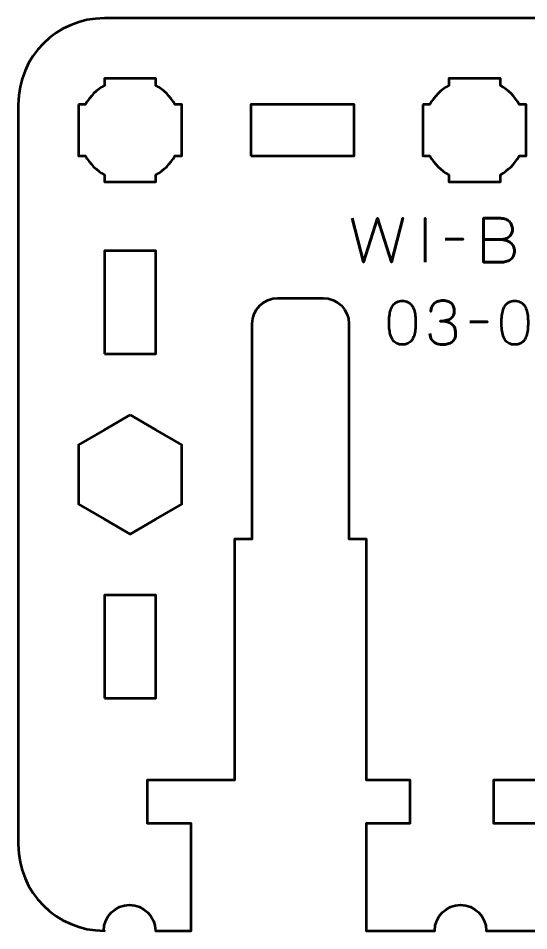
# Model space of a CAD drawing. Header units: centimetres. Extents: x -13.15 to -7.85, y -17.5 to -12.2.
# Drawn here: x -13.15 to -10.19, y -17.5 to -12.2 of the extents above; entities that cross this region are included whole.
import ezdxf

# ---------------------------------------------------------------- set-up
doc = ezdxf.new("R2010")
doc.units = ezdxf.units.CM
doc.header["$MEASUREMENT"] = 0
doc.layers.add('Layer 1', color=7, linetype='Continuous')

msp = doc.modelspace()

# ---------------------------------------------------------------- linework, layer by layer
at = {"layer": 'Layer 1', "lineweight": 53}
for points in [[(-11.8, -13), (-11.2, -13), (-11.2, -12.7), (-11.8, -12.7), (-11.8, -13)], [(-12.65, -14.15), (-12.35, -14.15), (-12.35, -13.55), (-12.65, -13.55), (-12.65, -14.15)], [(-12.65, -16.15), (-12.35, -16.15), (-12.35, -15.55), (-12.65, -15.55), (-12.65, -16.15)]]:
    msp.add_lwpolyline(points, close=True, dxfattribs=at)
for points, knots in [([(-9.117, -17.5), (-9.117, -17.5), (-9.117, -16.87699), (-9.117, -16.87699), (-9.117, -16.87699), (-9.117, -16.87699), (-8.863, -16.87699), (-8.863, -16.87699), (-8.863, -16.87699), (-8.863, -16.87699), (-8.863, -16.62299), (-8.863, -16.62299), (-8.863, -16.62299), (-8.863, -16.62299), (-9.117, -16.62299), (-9.117, -16.62299), (-9.117, -16.62299), (-9.117, -16.62299), (-9.117, -15.22299), (-9.117, -15.22299), (-9.117, -15.22299), (-9.117, -15.22299), (-9.217, -15.22302), (-9.217, -15.22302), (-9.217, -15.22302), (-9.217, -15.22302), (-9.217, -14.24998), (-9.217, -14.24998), (-9.217, -14.24998), (-9.217, -14.24998), (-9.217, -13.97501), (-9.217, -13.97501), (-9.217, -13.97501), (-9.217, -13.89218), (-9.28417, -13.82501), (-9.36701, -13.82501), (-9.36701, -13.82501), (-9.36701, -13.82501), (-9.62901, -13.825), (-9.62901, -13.825), (-9.62901, -13.825), (-9.71183, -13.825), (-9.779, -13.89217), (-9.779, -13.975), (-9.779, -13.975), (-9.779, -13.975), (-9.779, -14.24998), (-9.779, -14.24998), (-9.779, -14.24998), (-9.779, -14.24998), (-9.779, -15.22302), (-9.779, -15.22302), (-9.779, -15.22302), (-9.779, -15.22302), (-9.879, -15.22299), (-9.879, -15.22299), (-9.879, -15.22299), (-9.879, -15.22299), (-9.879, -16.62299), (-9.879, -16.62299), (-9.879, -16.62299), (-9.879, -16.62299), (-10.387, -16.62299), (-10.387, -16.62299), (-10.387, -16.62299), (-10.387, -16.62299), (-10.387, -16.87699), (-10.387, -16.87699), (-10.387, -16.87699), (-10.387, -16.87699), (-10.133, -16.87699), (-10.133, -16.87699), (-10.133, -16.87699), (-10.133, -16.87699), (-10.133, -17.5), (-10.133, -17.5), (-10.133, -17.5), (-10.133, -17.5), (-10.4315, -17.5), (-10.4315, -17.5), (-10.4315, -17.5), (-10.4315, -17.41717), (-10.49867, -17.35), (-10.5815, -17.35), (-10.5815, -17.35), (-10.66433, -17.35), (-10.7315, -17.41717), (-10.7315, -17.5), (-10.7315, -17.5), (-10.7315, -17.5), (-11.1295, -17.5), (-11.1295, -17.5), (-11.1295, -17.5), (-11.1295, -17.5), (-11.1295, -16.87699), (-11.1295, -16.87699), (-11.1295, -16.87699), (-11.1295, -16.87699), (-10.8755, -16.87699), (-10.8755, -16.87699), (-10.8755, -16.87699), (-10.8755, -16.87699), (-10.8755, -16.62299), (-10.8755, -16.62299), (-10.8755, -16.62299), (-10.8755, -16.62299), (-11.1295, -16.62299), (-11.1295, -16.62299), (-11.1295, -16.62299), (-11.1295, -16.62299), (-11.1295, -15.22299), (-11.1295, -15.22299), (-11.1295, -15.22299), (-11.1295, -15.22299), (-11.2295, -15.22302), (-11.2295, -15.22302), (-11.2295, -15.22302), (-11.2295, -15.22302), (-11.2295, -14.24998), (-11.2295, -14.24998), (-11.2295, -14.24998), (-11.2295, -14.24998), (-11.2295, -13.97501), (-11.2295, -13.97501), (-11.2295, -13.97501), (-11.2295, -13.89218), (-11.29667, -13.82501), (-11.37951, -13.82501), (-11.37951, -13.82501), (-11.37951, -13.82501), (-11.64151, -13.825), (-11.64151, -13.825), (-11.64151, -13.825), (-11.72433, -13.825), (-11.7915, -13.89217), (-11.7915, -13.975), (-11.7915, -13.975), (-11.7915, -13.975), (-11.7915, -14.24998), (-11.7915, -14.24998), (-11.7915, -14.24998), (-11.7915, -14.24998), (-11.7915, -15.22302), (-11.7915, -15.22302), (-11.7915, -15.22302), (-11.7915, -15.22302), (-11.8915, -15.22299), (-11.8915, -15.22299), (-11.8915, -15.22299), (-11.8915, -15.22299), (-11.8915, -16.62299), (-11.8915, -16.62299), (-11.8915, -16.62299), (-11.8915, -16.62299), (-12.3995, -16.62299), (-12.3995, -16.62299), (-12.3995, -16.62299), (-12.3995, -16.62299), (-12.3995, -16.87699), (-12.3995, -16.87699), (-12.3995, -16.87699), (-12.3995, -16.87699), (-12.1455, -16.87699), (-12.1455, -16.87699), (-12.1455, -16.87699), (-12.1455, -16.87699), (-12.1455, -17.5), (-12.1455, -17.5), (-12.1455, -17.5), (-12.1455, -17.5), (-12.35365, -17.5), (-12.35365, -17.5), (-12.35365, -17.5), (-12.35365, -17.41717), (-12.42082, -17.35), (-12.50365, -17.35), (-12.50365, -17.35), (-12.58648, -17.35), (-12.65365, -17.41717), (-12.65365, -17.5), (-12.65365, -17.5), (-12.65365, -17.5), (-12.65, -17.5), (-12.65, -17.5), (-12.65, -17.5), (-12.92609, -17.5), (-13.15, -17.27609), (-13.15, -17), (-13.15, -17), (-13.15, -17), (-13.15, -12.7), (-13.15, -12.7), (-13.15, -12.7), (-13.15, -12.42391), (-12.92609, -12.2), (-12.65, -12.2), (-12.65, -12.2), (-12.65, -12.2), (-8.35, -12.2), (-8.35, -12.2), (-8.35, -12.2), (-8.07391, -12.2), (-7.85, -12.42391), (-7.85, -12.7), (-7.85, -12.7), (-7.85, -12.7), (-7.85, -17), (-7.85, -17), (-7.85, -17), (-7.85, -17.27609), (-8.07391, -17.5), (-8.35, -17.5), (-8.35, -17.5), (-8.35, -17.5), (-9.117, -17.5), (-9.117, -17.5)], [0, 0, 0, 0, 0.0185185, 0.0185185, 0.0185185, 0.0185185, 0.037037, 0.037037, 0.037037, 0.037037, 0.0555556, 0.0555556, 0.0555556, 0.0555556, 0.0740741, 0.0740741, 0.0740741, 0.0740741, 0.0925926, 0.0925926, 0.0925926, 0.0925926, 0.1111111, 0.1111111, 0.1111111, 0.1111111, 0.1296296, 0.1296296, 0.1296296, 0.1296296, 0.1481481, 0.1481481, 0.1481481, 0.1481481, 0.1666667, 0.1666667, 0.1666667, 0.1666667, 0.1851852, 0.1851852, 0.1851852, 0.1851852, 0.2037037, 0.2037037, 0.2037037, 0.2037037, 0.2222222, 0.2222222, 0.2222222, 0.2222222, 0.2407407, 0.2407407, 0.2407407, 0.2407407, 0.2592593, 0.2592593, 0.2592593, 0.2592593, 0.2777778, 0.2777778, 0.2777778, 0.2777778, 0.2962963, 0.2962963, 0.2962963, 0.2962963, 0.3148148, 0.3148148, 0.3148148, 0.3148148, 0.3333333, 0.3333333, 0.3333333, 0.3333333, 0.3518519, 0.3518519, 0.3518519, 0.3518519, 0.3703704, 0.3703704, 0.3703704, 0.3703704, 0.3888889, 0.3888889, 0.3888889, 0.3888889, 0.4074074, 0.4074074, 0.4074074, 0.4074074, 0.4259259, 0.4259259, 0.4259259, 0.4259259, 0.4444444, 0.4444444, 0.4444444, 0.4444444, 0.462963, 0.462963, 0.462963, 0.462963, 0.4814815, 0.4814815, 0.4814815, 0.4814815, 0.5, 0.5, 0.5, 0.5, 0.5185185, 0.5185185, 0.5185185, 0.5185185, 0.537037, 0.537037, 0.537037, 0.537037, 0.5555556, 0.5555556, 0.5555556, 0.5555556, 0.5740741, 0.5740741, 0.5740741, 0.5740741, 0.5925926, 0.5925926, 0.5925926, 0.5925926, 0.6111111, 0.6111111, 0.6111111, 0.6111111, 0.6296296, 0.6296296, 0.6296296, 0.6296296, 0.6481481, 0.6481481, 0.6481481, 0.6481481, 0.6666667, 0.6666667, 0.6666667, 0.6666667, 0.6851852, 0.6851852, 0.6851852, 0.6851852, 0.7037037, 0.7037037, 0.7037037, 0.7037037, 0.7222222, 0.7222222, 0.7222222, 0.7222222, 0.7407407, 0.7407407, 0.7407407, 0.7407407, 0.7592593, 0.7592593, 0.7592593, 0.7592593, 0.7777778, 0.7777778, 0.7777778, 0.7777778, 0.7962963, 0.7962963, 0.7962963, 0.7962963, 0.8148148, 0.8148148, 0.8148148, 0.8148148, 0.8333333, 0.8333333, 0.8333333, 0.8333333, 0.8518519, 0.8518519, 0.8518519, 0.8518519, 0.8703704, 0.8703704, 0.8703704, 0.8703704, 0.8888889, 0.8888889, 0.8888889, 0.8888889, 0.9074074, 0.9074074, 0.9074074, 0.9074074, 0.9259259, 0.9259259, 0.9259259, 0.9259259, 0.9444444, 0.9444444, 0.9444444, 0.9444444, 0.962963, 0.962963, 0.962963, 0.962963, 0.9814815, 0.9814815, 0.9814815, 0.9814815, 1, 1, 1, 1]), ([(-12.8, -12.7), (-12.8, -12.7), (-12.75985, -12.7), (-12.75985, -12.7), (-12.75985, -12.7), (-12.7335, -12.65447), (-12.69553, -12.6165), (-12.65, -12.59015), (-12.65, -12.59015), (-12.65, -12.59015), (-12.65, -12.55), (-12.65, -12.55), (-12.65, -12.55), (-12.65, -12.55), (-12.5, -12.55), (-12.5, -12.55), (-12.5, -12.55), (-12.5, -12.55), (-12.35, -12.55), (-12.35, -12.55), (-12.35, -12.55), (-12.35, -12.55), (-12.35, -12.59015), (-12.35, -12.59015), (-12.35, -12.59015), (-12.30447, -12.6165), (-12.2665, -12.65447), (-12.24015, -12.7), (-12.24015, -12.7), (-12.24015, -12.7), (-12.2, -12.7), (-12.2, -12.7), (-12.2, -12.7), (-12.2, -12.7), (-12.2, -12.85), (-12.2, -12.85), (-12.2, -12.85), (-12.2, -12.85), (-12.2, -13), (-12.2, -13), (-12.2, -13), (-12.2, -13), (-12.24015, -13), (-12.24015, -13), (-12.24015, -13), (-12.2665, -13.04553), (-12.30447, -13.0835), (-12.35, -13.10985), (-12.35, -13.10985), (-12.35, -13.10985), (-12.35, -13.15), (-12.35, -13.15), (-12.35, -13.15), (-12.35, -13.15), (-12.5, -13.15), (-12.5, -13.15), (-12.5, -13.15), (-12.5, -13.15), (-12.65, -13.15), (-12.65, -13.15), (-12.65, -13.15), (-12.65, -13.15), (-12.65, -13.10985), (-12.65, -13.10985), (-12.65, -13.10985), (-12.69553, -13.0835), (-12.7335, -13.04553), (-12.75985, -13), (-12.75985, -13), (-12.75985, -13), (-12.8, -13), (-12.8, -13), (-12.8, -13), (-12.8, -13), (-12.8, -12.85), (-12.8, -12.85), (-12.8, -12.85), (-12.8, -12.85), (-12.8, -12.7), (-12.8, -12.7)], [0, 0, 0, 0, 0.05, 0.05, 0.05, 0.05, 0.1, 0.1, 0.1, 0.1, 0.15, 0.15, 0.15, 0.15, 0.2, 0.2, 0.2, 0.2, 0.25, 0.25, 0.25, 0.25, 0.3, 0.3, 0.3, 0.3, 0.35, 0.35, 0.35, 0.35, 0.4, 0.4, 0.4, 0.4, 0.45, 0.45, 0.45, 0.45, 0.5, 0.5, 0.5, 0.5, 0.55, 0.55, 0.55, 0.55, 0.6, 0.6, 0.6, 0.6, 0.65, 0.65, 0.65, 0.65, 0.7, 0.7, 0.7, 0.7, 0.75, 0.75, 0.75, 0.75, 0.8, 0.8, 0.8, 0.8, 0.85, 0.85, 0.85, 0.85, 0.9, 0.9, 0.9, 0.9, 0.95, 0.95, 0.95, 0.95, 1, 1, 1, 1]), ([(-10.8, -12.7), (-10.8, -12.7), (-10.75985, -12.7), (-10.75985, -12.7), (-10.75985, -12.7), (-10.7335, -12.65447), (-10.69553, -12.6165), (-10.65, -12.59015), (-10.65, -12.59015), (-10.65, -12.59015), (-10.65, -12.55), (-10.65, -12.55), (-10.65, -12.55), (-10.65, -12.55), (-10.5, -12.55), (-10.5, -12.55), (-10.5, -12.55), (-10.5, -12.55), (-10.35, -12.55), (-10.35, -12.55), (-10.35, -12.55), (-10.35, -12.55), (-10.35, -12.59015), (-10.35, -12.59015), (-10.35, -12.59015), (-10.30447, -12.6165), (-10.2665, -12.65447), (-10.24015, -12.7), (-10.24015, -12.7), (-10.24015, -12.7), (-10.2, -12.7), (-10.2, -12.7), (-10.2, -12.7), (-10.2, -12.7), (-10.2, -12.85), (-10.2, -12.85), (-10.2, -12.85), (-10.2, -12.85), (-10.2, -13), (-10.2, -13), (-10.2, -13), (-10.2, -13), (-10.24015, -13), (-10.24015, -13), (-10.24015, -13), (-10.2665, -13.04553), (-10.30447, -13.0835), (-10.35, -13.10985), (-10.35, -13.10985), (-10.35, -13.10985), (-10.35, -13.15), (-10.35, -13.15), (-10.35, -13.15), (-10.35, -13.15), (-10.5, -13.15), (-10.5, -13.15), (-10.5, -13.15), (-10.5, -13.15), (-10.65, -13.15), (-10.65, -13.15), (-10.65, -13.15), (-10.65, -13.15), (-10.65, -13.10985), (-10.65, -13.10985), (-10.65, -13.10985), (-10.69553, -13.0835), (-10.7335, -13.04553), (-10.75985, -13), (-10.75985, -13), (-10.75985, -13), (-10.8, -13), (-10.8, -13), (-10.8, -13), (-10.8, -13), (-10.8, -12.85), (-10.8, -12.85), (-10.8, -12.85), (-10.8, -12.85), (-10.8, -12.7), (-10.8, -12.7)], [0, 0, 0, 0, 0.05, 0.05, 0.05, 0.05, 0.1, 0.1, 0.1, 0.1, 0.15, 0.15, 0.15, 0.15, 0.2, 0.2, 0.2, 0.2, 0.25, 0.25, 0.25, 0.25, 0.3, 0.3, 0.3, 0.3, 0.35, 0.35, 0.35, 0.35, 0.4, 0.4, 0.4, 0.4, 0.45, 0.45, 0.45, 0.45, 0.5, 0.5, 0.5, 0.5, 0.55, 0.55, 0.55, 0.55, 0.6, 0.6, 0.6, 0.6, 0.65, 0.65, 0.65, 0.65, 0.7, 0.7, 0.7, 0.7, 0.75, 0.75, 0.75, 0.75, 0.8, 0.8, 0.8, 0.8, 0.85, 0.85, 0.85, 0.85, 0.9, 0.9, 0.9, 0.9, 0.95, 0.95, 0.95, 0.95, 1, 1, 1, 1]), ([(-12.5, -14.50359), (-12.5, -14.50359), (-12.35, -14.59019), (-12.35, -14.59019), (-12.35, -14.59019), (-12.35, -14.59019), (-12.2, -14.67679), (-12.2, -14.67679), (-12.2, -14.67679), (-12.2, -14.67679), (-12.2, -14.85), (-12.2, -14.85), (-12.2, -14.85), (-12.2, -14.85), (-12.2, -15.02321), (-12.2, -15.02321), (-12.2, -15.02321), (-12.2, -15.02321), (-12.35, -15.10981), (-12.35, -15.10981), (-12.35, -15.10981), (-12.35, -15.10981), (-12.5, -15.19641), (-12.5, -15.19641), (-12.5, -15.19641), (-12.5, -15.19641), (-12.65, -15.10981), (-12.65, -15.10981), (-12.65, -15.10981), (-12.65, -15.10981), (-12.8, -15.02321), (-12.8, -15.02321), (-12.8, -15.02321), (-12.8, -15.02321), (-12.8, -14.85), (-12.8, -14.85), (-12.8, -14.85), (-12.8, -14.85), (-12.8, -14.67679), (-12.8, -14.67679), (-12.8, -14.67679), (-12.8, -14.67679), (-12.65, -14.59019), (-12.65, -14.59019), (-12.65, -14.59019), (-12.65, -14.59019), (-12.5, -14.50359), (-12.5, -14.50359)], [0, 0, 0, 0, 0.0833333, 0.0833333, 0.0833333, 0.0833333, 0.1666667, 0.1666667, 0.1666667, 0.1666667, 0.25, 0.25, 0.25, 0.25, 0.3333333, 0.3333333, 0.3333333, 0.3333333, 0.4166667, 0.4166667, 0.4166667, 0.4166667, 0.5, 0.5, 0.5, 0.5, 0.5833333, 0.5833333, 0.5833333, 0.5833333, 0.6666667, 0.6666667, 0.6666667, 0.6666667, 0.75, 0.75, 0.75, 0.75, 0.8333333, 0.8333333, 0.8333333, 0.8333333, 0.9166667, 0.9166667, 0.9166667, 0.9166667, 1, 1, 1, 1])]:
    msp.add_open_spline(points, degree=3, knots=knots, dxfattribs=at)
at = {"layer": 'Layer 1', "color": 5, "lineweight": 53}
for points, knots in [([(-11.21146, -13.36188), (-11.21146, -13.36188), (-11.14443, -13.61623), (-11.14443, -13.61623), (-11.14443, -13.61623), (-11.14443, -13.61623), (-11.06364, -13.36188), (-11.06364, -13.36188), (-11.06364, -13.36188), (-11.06364, -13.36188), (-10.98286, -13.61623), (-10.98286, -13.61623), (-10.98286, -13.61623), (-10.98286, -13.61623), (-10.91583, -13.36188), (-10.91583, -13.36188), (-10.91583, -13.36188), (-10.91583, -13.36188), (-10.98286, -13.61623), (-10.98286, -13.61623), (-10.98286, -13.61623), (-10.98286, -13.61623), (-11.06364, -13.36188), (-11.06364, -13.36188), (-11.06364, -13.36188), (-11.06364, -13.36188), (-11.14443, -13.61623), (-11.14443, -13.61623), (-11.14443, -13.61623), (-11.14443, -13.61623), (-11.21146, -13.36188), (-11.21146, -13.36188)], [0, 0, 0, 0, 0.125, 0.125, 0.125, 0.125, 0.25, 0.25, 0.25, 0.25, 0.375, 0.375, 0.375, 0.375, 0.5, 0.5, 0.5, 0.5, 0.625, 0.625, 0.625, 0.625, 0.75, 0.75, 0.75, 0.75, 0.875, 0.875, 0.875, 0.875, 1, 1, 1, 1]), ([(-10.78707, -13.61623), (-10.78707, -13.61623), (-10.78707, -13.36188), (-10.78707, -13.36188), (-10.78707, -13.36188), (-10.78707, -13.36188), (-10.78707, -13.61623), (-10.78707, -13.61623)], [0, 0, 0, 0, 0.5, 0.5, 0.5, 0.5, 1, 1, 1, 1]), ([(-10.44804, -13.48535), (-10.44804, -13.48535), (-10.35032, -13.48535), (-10.35032, -13.48535), (-10.35032, -13.48535), (-10.33762, -13.48529), (-10.3268, -13.48353), (-10.31769, -13.48006), (-10.31769, -13.48006), (-10.30863, -13.47665), (-10.30128, -13.472), (-10.29558, -13.46618), (-10.29558, -13.46618), (-10.28988, -13.46036), (-10.28576, -13.45377), (-10.28317, -13.44648), (-10.28317, -13.44648), (-10.28065, -13.43925), (-10.27947, -13.43173), (-10.27976, -13.42396), (-10.27976, -13.42396), (-10.28012, -13.4162), (-10.28176, -13.40868), (-10.2847, -13.40133), (-10.2847, -13.40133), (-10.28758, -13.39398), (-10.29193, -13.38733), (-10.29764, -13.3814), (-10.29764, -13.3814), (-10.30334, -13.37546), (-10.31046, -13.37075), (-10.3191, -13.36728), (-10.3191, -13.36728), (-10.32774, -13.36376), (-10.33791, -13.36193), (-10.34961, -13.36188), (-10.34961, -13.36188), (-10.34961, -13.36188), (-10.44804, -13.36188), (-10.44804, -13.36188), (-10.44804, -13.36188), (-10.44804, -13.36188), (-10.44804, -13.61623), (-10.44804, -13.61623), (-10.44804, -13.61623), (-10.44804, -13.61623), (-10.33974, -13.61623), (-10.33974, -13.61623), (-10.33974, -13.61623), (-10.32962, -13.61623), (-10.32022, -13.61476), (-10.31151, -13.61188), (-10.31151, -13.61188), (-10.30281, -13.60894), (-10.29523, -13.60476), (-10.28864, -13.59918), (-10.28864, -13.59918), (-10.28212, -13.59365), (-10.277, -13.58695), (-10.27335, -13.57901), (-10.27335, -13.57901), (-10.26971, -13.57107), (-10.26783, -13.56208), (-10.26777, -13.55202), (-10.26777, -13.55202), (-10.268, -13.54191), (-10.27012, -13.5328), (-10.27418, -13.52462), (-10.27418, -13.52462), (-10.27823, -13.51645), (-10.28388, -13.50946), (-10.29117, -13.50358), (-10.29117, -13.50358), (-10.29846, -13.49775), (-10.30716, -13.49323), (-10.31716, -13.49011), (-10.31716, -13.49011), (-10.32715, -13.48699), (-10.33821, -13.48541), (-10.35032, -13.48535), (-10.35032, -13.48535), (-10.33821, -13.48541), (-10.32715, -13.48699), (-10.31716, -13.49011), (-10.31716, -13.49011), (-10.30716, -13.49323), (-10.29846, -13.49775), (-10.29117, -13.50358), (-10.29117, -13.50358), (-10.28388, -13.50946), (-10.27823, -13.51645), (-10.27418, -13.52462), (-10.27418, -13.52462), (-10.27012, -13.5328), (-10.268, -13.54191), (-10.26777, -13.55202), (-10.26777, -13.55202), (-10.26783, -13.56208), (-10.26971, -13.57107), (-10.27335, -13.57901), (-10.27335, -13.57901), (-10.277, -13.58695), (-10.28212, -13.59365), (-10.28864, -13.59918), (-10.28864, -13.59918), (-10.29523, -13.60476), (-10.30281, -13.60894), (-10.31151, -13.61188), (-10.31151, -13.61188), (-10.32022, -13.61476), (-10.32962, -13.61623), (-10.33974, -13.61623), (-10.33974, -13.61623), (-10.33974, -13.61623), (-10.44804, -13.61623), (-10.44804, -13.61623), (-10.44804, -13.61623), (-10.44804, -13.61623), (-10.44804, -13.36188), (-10.44804, -13.36188), (-10.44804, -13.36188), (-10.44804, -13.36188), (-10.34961, -13.36188), (-10.34961, -13.36188), (-10.34961, -13.36188), (-10.33791, -13.36193), (-10.32774, -13.36376), (-10.3191, -13.36728), (-10.3191, -13.36728), (-10.31046, -13.37075), (-10.30334, -13.37546), (-10.29764, -13.3814), (-10.29764, -13.3814), (-10.29193, -13.38733), (-10.28758, -13.39398), (-10.2847, -13.40133), (-10.2847, -13.40133), (-10.28176, -13.40868), (-10.28012, -13.4162), (-10.27976, -13.42396), (-10.27976, -13.42396), (-10.27947, -13.43173), (-10.28065, -13.43925), (-10.28317, -13.44648), (-10.28317, -13.44648), (-10.28576, -13.45377), (-10.28988, -13.46036), (-10.29558, -13.46618), (-10.29558, -13.46618), (-10.30128, -13.472), (-10.30863, -13.47665), (-10.31769, -13.48006), (-10.31769, -13.48006), (-10.3268, -13.48353), (-10.33762, -13.48529), (-10.35032, -13.48535), (-10.35032, -13.48535), (-10.35032, -13.48535), (-10.44804, -13.48535), (-10.44804, -13.48535)], [0, 0, 0, 0, 0.025, 0.025, 0.025, 0.025, 0.05, 0.05, 0.05, 0.05, 0.075, 0.075, 0.075, 0.075, 0.1, 0.1, 0.1, 0.1, 0.125, 0.125, 0.125, 0.125, 0.15, 0.15, 0.15, 0.15, 0.175, 0.175, 0.175, 0.175, 0.2, 0.2, 0.2, 0.2, 0.225, 0.225, 0.225, 0.225, 0.25, 0.25, 0.25, 0.25, 0.275, 0.275, 0.275, 0.275, 0.3, 0.3, 0.3, 0.3, 0.325, 0.325, 0.325, 0.325, 0.35, 0.35, 0.35, 0.35, 0.375, 0.375, 0.375, 0.375, 0.4, 0.4, 0.4, 0.4, 0.425, 0.425, 0.425, 0.425, 0.45, 0.45, 0.45, 0.45, 0.475, 0.475, 0.475, 0.475, 0.5, 0.5, 0.5, 0.5, 0.525, 0.525, 0.525, 0.525, 0.55, 0.55, 0.55, 0.55, 0.575, 0.575, 0.575, 0.575, 0.6, 0.6, 0.6, 0.6, 0.625, 0.625, 0.625, 0.625, 0.65, 0.65, 0.65, 0.65, 0.675, 0.675, 0.675, 0.675, 0.7, 0.7, 0.7, 0.7, 0.725, 0.725, 0.725, 0.725, 0.75, 0.75, 0.75, 0.75, 0.775, 0.775, 0.775, 0.775, 0.8, 0.8, 0.8, 0.8, 0.825, 0.825, 0.825, 0.825, 0.85, 0.85, 0.85, 0.85, 0.875, 0.875, 0.875, 0.875, 0.9, 0.9, 0.9, 0.9, 0.925, 0.925, 0.925, 0.925, 0.95, 0.95, 0.95, 0.95, 0.975, 0.975, 0.975, 0.975, 1, 1, 1, 1]), ([(-10.66959, -13.48323), (-10.66959, -13.48323), (-10.56693, -13.48323), (-10.56693, -13.48323), (-10.56693, -13.48323), (-10.56693, -13.48323), (-10.66959, -13.48323), (-10.66959, -13.48323)], [0, 0, 0, 0, 0.5, 0.5, 0.5, 0.5, 1, 1, 1, 1]), ([(-10.91918, -14.09565), (-10.90684, -14.09559), (-10.89619, -14.09342), (-10.88732, -14.08918), (-10.88732, -14.08918), (-10.8785, -14.08495), (-10.87115, -14.07889), (-10.86527, -14.07119), (-10.86527, -14.07119), (-10.85945, -14.06343), (-10.85486, -14.05426), (-10.85145, -14.04367), (-10.85145, -14.04367), (-10.8481, -14.03309), (-10.84569, -14.02151), (-10.84434, -14.00881), (-10.84434, -14.00881), (-10.84292, -13.99611), (-10.84222, -13.98276), (-10.84228, -13.96865), (-10.84228, -13.96865), (-10.84222, -13.9546), (-10.84292, -13.94125), (-10.84434, -13.92861), (-10.84434, -13.92861), (-10.84569, -13.91597), (-10.8481, -13.90433), (-10.85145, -13.89374), (-10.85145, -13.89374), (-10.85486, -13.88322), (-10.85945, -13.87405), (-10.86527, -13.86623), (-10.86527, -13.86623), (-10.87115, -13.85846), (-10.8785, -13.85241), (-10.88732, -13.84817), (-10.88732, -13.84817), (-10.89619, -13.84388), (-10.90684, -13.84171), (-10.91918, -13.84165), (-10.91918, -13.84165), (-10.93153, -13.84171), (-10.94217, -13.84388), (-10.95105, -13.84817), (-10.95105, -13.84817), (-10.95987, -13.85241), (-10.96722, -13.85846), (-10.9731, -13.86623), (-10.9731, -13.86623), (-10.97892, -13.87405), (-10.98351, -13.88322), (-10.98692, -13.89374), (-10.98692, -13.89374), (-10.99027, -13.90433), (-10.99268, -13.91597), (-10.99403, -13.92861), (-10.99403, -13.92861), (-10.99544, -13.94125), (-10.99615, -13.9546), (-10.99609, -13.96865), (-10.99609, -13.96865), (-10.99615, -13.98276), (-10.99544, -13.99611), (-10.99403, -14.00881), (-10.99403, -14.00881), (-10.99268, -14.02151), (-10.99027, -14.03309), (-10.98692, -14.04367), (-10.98692, -14.04367), (-10.98351, -14.05426), (-10.97892, -14.06343), (-10.9731, -14.07119), (-10.9731, -14.07119), (-10.96722, -14.07889), (-10.95987, -14.08495), (-10.95105, -14.08918), (-10.95105, -14.08918), (-10.94217, -14.09342), (-10.93153, -14.09559), (-10.91918, -14.09565)], [0, 0, 0, 0, 0.05, 0.05, 0.05, 0.05, 0.1, 0.1, 0.1, 0.1, 0.15, 0.15, 0.15, 0.15, 0.2, 0.2, 0.2, 0.2, 0.25, 0.25, 0.25, 0.25, 0.3, 0.3, 0.3, 0.3, 0.35, 0.35, 0.35, 0.35, 0.4, 0.4, 0.4, 0.4, 0.45, 0.45, 0.45, 0.45, 0.5, 0.5, 0.5, 0.5, 0.55, 0.55, 0.55, 0.55, 0.6, 0.6, 0.6, 0.6, 0.65, 0.65, 0.65, 0.65, 0.7, 0.7, 0.7, 0.7, 0.75, 0.75, 0.75, 0.75, 0.8, 0.8, 0.8, 0.8, 0.85, 0.85, 0.85, 0.85, 0.9, 0.9, 0.9, 0.9, 0.95, 0.95, 0.95, 0.95, 1, 1, 1, 1]), ([(-10.91918, -14.09565), (-10.90684, -14.09559), (-10.89619, -14.09342), (-10.88732, -14.08918), (-10.88732, -14.08918), (-10.8785, -14.08495), (-10.87115, -14.07889), (-10.86527, -14.07119), (-10.86527, -14.07119), (-10.85945, -14.06343), (-10.85486, -14.05426), (-10.85145, -14.04367), (-10.85145, -14.04367), (-10.8481, -14.03309), (-10.84569, -14.02151), (-10.84434, -14.00881), (-10.84434, -14.00881), (-10.84292, -13.99611), (-10.84222, -13.98276), (-10.84228, -13.96865), (-10.84228, -13.96865), (-10.84222, -13.9546), (-10.84292, -13.94125), (-10.84434, -13.92861), (-10.84434, -13.92861), (-10.84569, -13.91597), (-10.8481, -13.90433), (-10.85145, -13.89374), (-10.85145, -13.89374), (-10.85486, -13.88322), (-10.85945, -13.87405), (-10.86527, -13.86623), (-10.86527, -13.86623), (-10.87115, -13.85846), (-10.8785, -13.85241), (-10.88732, -13.84817), (-10.88732, -13.84817), (-10.89619, -13.84388), (-10.90684, -13.84171), (-10.91918, -13.84165), (-10.91918, -13.84165), (-10.93153, -13.84171), (-10.94217, -13.84388), (-10.95105, -13.84817), (-10.95105, -13.84817), (-10.95987, -13.85241), (-10.96722, -13.85846), (-10.9731, -13.86623), (-10.9731, -13.86623), (-10.97892, -13.87405), (-10.98351, -13.88322), (-10.98692, -13.89374), (-10.98692, -13.89374), (-10.99027, -13.90433), (-10.99268, -13.91597), (-10.99403, -13.92861), (-10.99403, -13.92861), (-10.99544, -13.94125), (-10.99615, -13.9546), (-10.99609, -13.96865), (-10.99609, -13.96865), (-10.99615, -13.98276), (-10.99544, -13.99611), (-10.99403, -14.00881), (-10.99403, -14.00881), (-10.99268, -14.02151), (-10.99027, -14.03309), (-10.98692, -14.04367), (-10.98692, -14.04367), (-10.98351, -14.05426), (-10.97892, -14.06343), (-10.9731, -14.07119), (-10.9731, -14.07119), (-10.96722, -14.07889), (-10.95987, -14.08495), (-10.95105, -14.08918), (-10.95105, -14.08918), (-10.94217, -14.09342), (-10.93153, -14.09559), (-10.91918, -14.09565)], [0, 0, 0, 0, 0.05, 0.05, 0.05, 0.05, 0.1, 0.1, 0.1, 0.1, 0.15, 0.15, 0.15, 0.15, 0.2, 0.2, 0.2, 0.2, 0.25, 0.25, 0.25, 0.25, 0.3, 0.3, 0.3, 0.3, 0.35, 0.35, 0.35, 0.35, 0.4, 0.4, 0.4, 0.4, 0.45, 0.45, 0.45, 0.45, 0.5, 0.5, 0.5, 0.5, 0.55, 0.55, 0.55, 0.55, 0.6, 0.6, 0.6, 0.6, 0.65, 0.65, 0.65, 0.65, 0.7, 0.7, 0.7, 0.7, 0.75, 0.75, 0.75, 0.75, 0.8, 0.8, 0.8, 0.8, 0.85, 0.85, 0.85, 0.85, 0.9, 0.9, 0.9, 0.9, 0.95, 0.95, 0.95, 0.95, 1, 1, 1, 1]), ([(-10.75867, -14.0318), (-10.75861, -14.0445), (-10.75567, -14.05555), (-10.74985, -14.06513), (-10.74985, -14.06513), (-10.74403, -14.07466), (-10.73574, -14.08213), (-10.72492, -14.08748), (-10.72492, -14.08748), (-10.7141, -14.09283), (-10.70111, -14.09553), (-10.686, -14.09565), (-10.686, -14.09565), (-10.67465, -14.09565), (-10.66436, -14.09447), (-10.65501, -14.092), (-10.65501, -14.092), (-10.64572, -14.08954), (-10.63773, -14.08571), (-10.63096, -14.08048), (-10.63096, -14.08048), (-10.6242, -14.07525), (-10.61903, -14.06849), (-10.61532, -14.06025), (-10.61532, -14.06025), (-10.61168, -14.05196), (-10.60986, -14.04203), (-10.6098, -14.03039), (-10.6098, -14.03039), (-10.60974, -14.01486), (-10.61291, -14.00175), (-10.6192, -13.99111), (-10.6192, -13.99111), (-10.6255, -13.98047), (-10.63526, -13.97247), (-10.64837, -13.967), (-10.64837, -13.967), (-10.66148, -13.96153), (-10.67829, -13.95877), (-10.6987, -13.95877), (-10.6987, -13.95877), (-10.68347, -13.95883), (-10.67071, -13.95742), (-10.6603, -13.95454), (-10.6603, -13.95454), (-10.64995, -13.95166), (-10.64166, -13.9476), (-10.63543, -13.94231), (-10.63543, -13.94231), (-10.6292, -13.93708), (-10.62467, -13.93084), (-10.62197, -13.92367), (-10.62197, -13.92367), (-10.6192, -13.91656), (-10.61785, -13.90874), (-10.61791, -13.90021), (-10.61791, -13.90021), (-10.61785, -13.89168), (-10.61903, -13.88381), (-10.62138, -13.87651), (-10.62138, -13.87651), (-10.62367, -13.86922), (-10.62744, -13.86282), (-10.63255, -13.85735), (-10.63255, -13.85735), (-10.63767, -13.85188), (-10.64443, -13.84759), (-10.65272, -13.84453), (-10.65272, -13.84453), (-10.66107, -13.84147), (-10.67124, -13.83994), (-10.68317, -13.83988), (-10.68317, -13.83988), (-10.69505, -13.83994), (-10.70546, -13.84171), (-10.71428, -13.84512), (-10.71428, -13.84512), (-10.72316, -13.84853), (-10.73045, -13.85317), (-10.73633, -13.85911), (-10.73633, -13.85911), (-10.74215, -13.86505), (-10.7465, -13.87181), (-10.74938, -13.87945), (-10.74938, -13.87945), (-10.75232, -13.8871), (-10.75373, -13.89521), (-10.75373, -13.90374), (-10.75373, -13.90374), (-10.75373, -13.89521), (-10.75232, -13.8871), (-10.74938, -13.87945), (-10.74938, -13.87945), (-10.7465, -13.87181), (-10.74215, -13.86505), (-10.73633, -13.85911), (-10.73633, -13.85911), (-10.73045, -13.85317), (-10.72316, -13.84853), (-10.71428, -13.84512), (-10.71428, -13.84512), (-10.70546, -13.84171), (-10.69505, -13.83994), (-10.68317, -13.83988), (-10.68317, -13.83988), (-10.67124, -13.83994), (-10.66107, -13.84147), (-10.65272, -13.84453), (-10.65272, -13.84453), (-10.64443, -13.84759), (-10.63767, -13.85188), (-10.63255, -13.85735), (-10.63255, -13.85735), (-10.62744, -13.86282), (-10.62367, -13.86922), (-10.62138, -13.87651), (-10.62138, -13.87651), (-10.61903, -13.88381), (-10.61785, -13.89168), (-10.61791, -13.90021), (-10.61791, -13.90021), (-10.61785, -13.90874), (-10.6192, -13.91656), (-10.62197, -13.92367), (-10.62197, -13.92367), (-10.62467, -13.93084), (-10.6292, -13.93708), (-10.63543, -13.94231), (-10.63543, -13.94231), (-10.64166, -13.9476), (-10.64995, -13.95166), (-10.6603, -13.95454), (-10.6603, -13.95454), (-10.67071, -13.95742), (-10.68347, -13.95883), (-10.6987, -13.95877), (-10.6987, -13.95877), (-10.67829, -13.95877), (-10.66148, -13.96153), (-10.64837, -13.967), (-10.64837, -13.967), (-10.63526, -13.97247), (-10.6255, -13.98047), (-10.6192, -13.99111), (-10.6192, -13.99111), (-10.61291, -14.00175), (-10.60974, -14.01486), (-10.6098, -14.03039), (-10.6098, -14.03039), (-10.60986, -14.04203), (-10.61168, -14.05196), (-10.61532, -14.06025), (-10.61532, -14.06025), (-10.61903, -14.06849), (-10.6242, -14.07525), (-10.63096, -14.08048), (-10.63096, -14.08048), (-10.63773, -14.08571), (-10.64572, -14.08954), (-10.65501, -14.092), (-10.65501, -14.092), (-10.66436, -14.09447), (-10.67465, -14.09565), (-10.686, -14.09565), (-10.686, -14.09565), (-10.70111, -14.09553), (-10.7141, -14.09283), (-10.72492, -14.08748), (-10.72492, -14.08748), (-10.73574, -14.08213), (-10.74403, -14.07466), (-10.74985, -14.06513), (-10.74985, -14.06513), (-10.75567, -14.05555), (-10.75861, -14.0445), (-10.75867, -14.0318)], [0, 0, 0, 0, 0.0227273, 0.0227273, 0.0227273, 0.0227273, 0.0454545, 0.0454545, 0.0454545, 0.0454545, 0.0681818, 0.0681818, 0.0681818, 0.0681818, 0.0909091, 0.0909091, 0.0909091, 0.0909091, 0.1136364, 0.1136364, 0.1136364, 0.1136364, 0.1363636, 0.1363636, 0.1363636, 0.1363636, 0.1590909, 0.1590909, 0.1590909, 0.1590909, 0.1818182, 0.1818182, 0.1818182, 0.1818182, 0.2045455, 0.2045455, 0.2045455, 0.2045455, 0.2272727, 0.2272727, 0.2272727, 0.2272727, 0.25, 0.25, 0.25, 0.25, 0.2727273, 0.2727273, 0.2727273, 0.2727273, 0.2954545, 0.2954545, 0.2954545, 0.2954545, 0.3181818, 0.3181818, 0.3181818, 0.3181818, 0.3409091, 0.3409091, 0.3409091, 0.3409091, 0.3636364, 0.3636364, 0.3636364, 0.3636364, 0.3863636, 0.3863636, 0.3863636, 0.3863636, 0.4090909, 0.4090909, 0.4090909, 0.4090909, 0.4318182, 0.4318182, 0.4318182, 0.4318182, 0.4545455, 0.4545455, 0.4545455, 0.4545455, 0.4772727, 0.4772727, 0.4772727, 0.4772727, 0.5, 0.5, 0.5, 0.5, 0.5227273, 0.5227273, 0.5227273, 0.5227273, 0.5454545, 0.5454545, 0.5454545, 0.5454545, 0.5681818, 0.5681818, 0.5681818, 0.5681818, 0.5909091, 0.5909091, 0.5909091, 0.5909091, 0.6136364, 0.6136364, 0.6136364, 0.6136364, 0.6363636, 0.6363636, 0.6363636, 0.6363636, 0.6590909, 0.6590909, 0.6590909, 0.6590909, 0.6818182, 0.6818182, 0.6818182, 0.6818182, 0.7045455, 0.7045455, 0.7045455, 0.7045455, 0.7272727, 0.7272727, 0.7272727, 0.7272727, 0.75, 0.75, 0.75, 0.75, 0.7727273, 0.7727273, 0.7727273, 0.7727273, 0.7954545, 0.7954545, 0.7954545, 0.7954545, 0.8181818, 0.8181818, 0.8181818, 0.8181818, 0.8409091, 0.8409091, 0.8409091, 0.8409091, 0.8636364, 0.8636364, 0.8636364, 0.8636364, 0.8863636, 0.8863636, 0.8863636, 0.8863636, 0.9090909, 0.9090909, 0.9090909, 0.9090909, 0.9318182, 0.9318182, 0.9318182, 0.9318182, 0.9545455, 0.9545455, 0.9545455, 0.9545455, 0.9772727, 0.9772727, 0.9772727, 0.9772727, 1, 1, 1, 1]), ([(-10.26618, -14.09565), (-10.25384, -14.09559), (-10.24319, -14.09342), (-10.23432, -14.08918), (-10.23432, -14.08918), (-10.2255, -14.08495), (-10.21815, -14.07889), (-10.21227, -14.07119), (-10.21227, -14.07119), (-10.20645, -14.06343), (-10.20186, -14.05426), (-10.19845, -14.04367), (-10.19845, -14.04367), (-10.1951, -14.03309), (-10.19269, -14.02151), (-10.19134, -14.00881), (-10.19134, -14.00881), (-10.18992, -13.99611), (-10.18922, -13.98276), (-10.18928, -13.96865), (-10.18928, -13.96865), (-10.18922, -13.9546), (-10.18992, -13.94125), (-10.19134, -13.92861), (-10.19134, -13.92861), (-10.19269, -13.91597), (-10.1951, -13.90433), (-10.19845, -13.89374), (-10.19845, -13.89374), (-10.20186, -13.88322), (-10.20645, -13.87405), (-10.21227, -13.86623), (-10.21227, -13.86623), (-10.21815, -13.85846), (-10.2255, -13.85241), (-10.23432, -13.84817), (-10.23432, -13.84817), (-10.24319, -13.84388), (-10.25384, -13.84171), (-10.26618, -13.84165), (-10.26618, -13.84165), (-10.27853, -13.84171), (-10.28917, -13.84388), (-10.29805, -13.84817), (-10.29805, -13.84817), (-10.30687, -13.85241), (-10.31422, -13.85846), (-10.3201, -13.86623), (-10.3201, -13.86623), (-10.32592, -13.87405), (-10.33051, -13.88322), (-10.33392, -13.89374), (-10.33392, -13.89374), (-10.33727, -13.90433), (-10.33968, -13.91597), (-10.34103, -13.92861), (-10.34103, -13.92861), (-10.34244, -13.94125), (-10.34315, -13.9546), (-10.34309, -13.96865), (-10.34309, -13.96865), (-10.34315, -13.98276), (-10.34244, -13.99611), (-10.34103, -14.00881), (-10.34103, -14.00881), (-10.33968, -14.02151), (-10.33727, -14.03309), (-10.33392, -14.04367), (-10.33392, -14.04367), (-10.33051, -14.05426), (-10.32592, -14.06343), (-10.3201, -14.07119), (-10.3201, -14.07119), (-10.31422, -14.07889), (-10.30687, -14.08495), (-10.29805, -14.08918), (-10.29805, -14.08918), (-10.28917, -14.09342), (-10.27853, -14.09559), (-10.26618, -14.09565)], [0, 0, 0, 0, 0.05, 0.05, 0.05, 0.05, 0.1, 0.1, 0.1, 0.1, 0.15, 0.15, 0.15, 0.15, 0.2, 0.2, 0.2, 0.2, 0.25, 0.25, 0.25, 0.25, 0.3, 0.3, 0.3, 0.3, 0.35, 0.35, 0.35, 0.35, 0.4, 0.4, 0.4, 0.4, 0.45, 0.45, 0.45, 0.45, 0.5, 0.5, 0.5, 0.5, 0.55, 0.55, 0.55, 0.55, 0.6, 0.6, 0.6, 0.6, 0.65, 0.65, 0.65, 0.65, 0.7, 0.7, 0.7, 0.7, 0.75, 0.75, 0.75, 0.75, 0.8, 0.8, 0.8, 0.8, 0.85, 0.85, 0.85, 0.85, 0.9, 0.9, 0.9, 0.9, 0.95, 0.95, 0.95, 0.95, 1, 1, 1, 1]), ([(-10.26618, -14.09565), (-10.25384, -14.09559), (-10.24319, -14.09342), (-10.23432, -14.08918), (-10.23432, -14.08918), (-10.2255, -14.08495), (-10.21815, -14.07889), (-10.21227, -14.07119), (-10.21227, -14.07119), (-10.20645, -14.06343), (-10.20186, -14.05426), (-10.19845, -14.04367), (-10.19845, -14.04367), (-10.1951, -14.03309), (-10.19269, -14.02151), (-10.19134, -14.00881), (-10.19134, -14.00881), (-10.18992, -13.99611), (-10.18922, -13.98276), (-10.18928, -13.96865), (-10.18928, -13.96865), (-10.18922, -13.9546), (-10.18992, -13.94125), (-10.19134, -13.92861), (-10.19134, -13.92861), (-10.19269, -13.91597), (-10.1951, -13.90433), (-10.19845, -13.89374), (-10.19845, -13.89374), (-10.20186, -13.88322), (-10.20645, -13.87405), (-10.21227, -13.86623), (-10.21227, -13.86623), (-10.21815, -13.85846), (-10.2255, -13.85241), (-10.23432, -13.84817), (-10.23432, -13.84817), (-10.24319, -13.84388), (-10.25384, -13.84171), (-10.26618, -13.84165), (-10.26618, -13.84165), (-10.27853, -13.84171), (-10.28917, -13.84388), (-10.29805, -13.84817), (-10.29805, -13.84817), (-10.30687, -13.85241), (-10.31422, -13.85846), (-10.3201, -13.86623), (-10.3201, -13.86623), (-10.32592, -13.87405), (-10.33051, -13.88322), (-10.33392, -13.89374), (-10.33392, -13.89374), (-10.33727, -13.90433), (-10.33968, -13.91597), (-10.34103, -13.92861), (-10.34103, -13.92861), (-10.34244, -13.94125), (-10.34315, -13.9546), (-10.34309, -13.96865), (-10.34309, -13.96865), (-10.34315, -13.98276), (-10.34244, -13.99611), (-10.34103, -14.00881), (-10.34103, -14.00881), (-10.33968, -14.02151), (-10.33727, -14.03309), (-10.33392, -14.04367), (-10.33392, -14.04367), (-10.33051, -14.05426), (-10.32592, -14.06343), (-10.3201, -14.07119), (-10.3201, -14.07119), (-10.31422, -14.07889), (-10.30687, -14.08495), (-10.29805, -14.08918), (-10.29805, -14.08918), (-10.28917, -14.09342), (-10.27853, -14.09559), (-10.26618, -14.09565)], [0, 0, 0, 0, 0.05, 0.05, 0.05, 0.05, 0.1, 0.1, 0.1, 0.1, 0.15, 0.15, 0.15, 0.15, 0.2, 0.2, 0.2, 0.2, 0.25, 0.25, 0.25, 0.25, 0.3, 0.3, 0.3, 0.3, 0.35, 0.35, 0.35, 0.35, 0.4, 0.4, 0.4, 0.4, 0.45, 0.45, 0.45, 0.45, 0.5, 0.5, 0.5, 0.5, 0.55, 0.55, 0.55, 0.55, 0.6, 0.6, 0.6, 0.6, 0.65, 0.65, 0.65, 0.65, 0.7, 0.7, 0.7, 0.7, 0.75, 0.75, 0.75, 0.75, 0.8, 0.8, 0.8, 0.8, 0.85, 0.85, 0.85, 0.85, 0.9, 0.9, 0.9, 0.9, 0.95, 0.95, 0.95, 0.95, 1, 1, 1, 1]), ([(-10.52654, -13.96265), (-10.52654, -13.96265), (-10.42388, -13.96265), (-10.42388, -13.96265), (-10.42388, -13.96265), (-10.42388, -13.96265), (-10.52654, -13.96265), (-10.52654, -13.96265)], [0, 0, 0, 0, 0.5, 0.5, 0.5, 0.5, 1, 1, 1, 1])]:
    msp.add_open_spline(points, degree=3, knots=knots, dxfattribs=at)

doc.saveas('drawing.dxf')
